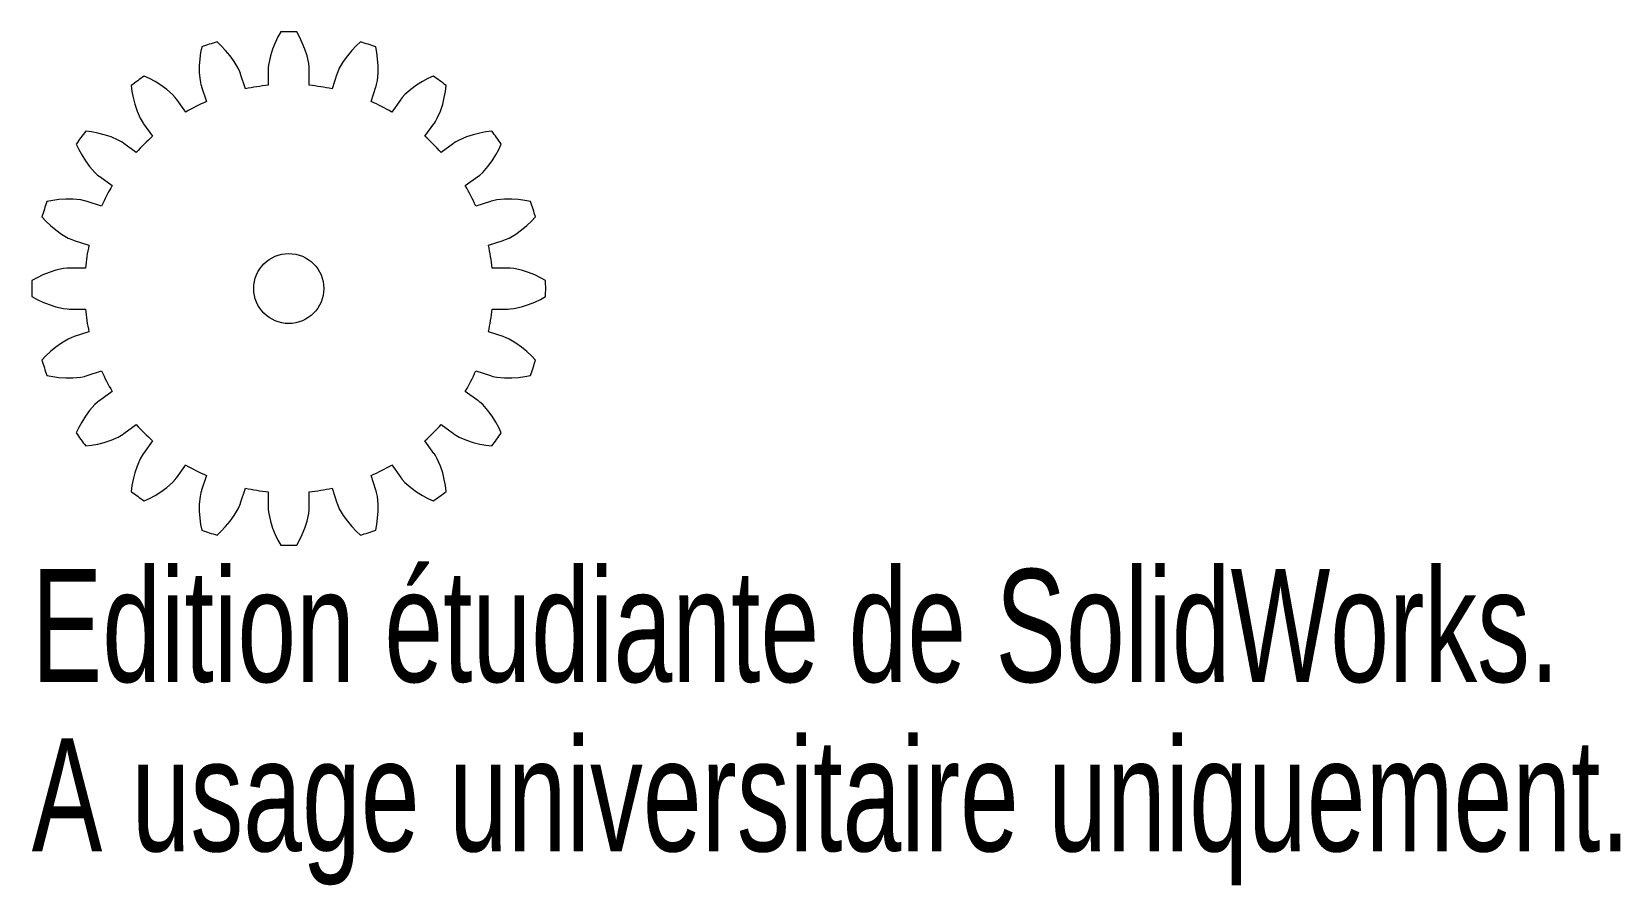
# Model space of a CAD drawing. Header units: millimetres. Extents: x -11 to 57, y -25.6 to 11.
import ezdxf

# ---------------------------------------------------------------- set-up
doc = ezdxf.new("R2010")
doc.units = ezdxf.units.MM
doc.styles.add('SLDTEXTSTYLE0', font='TXT', dxfattribs={"width": 0.7})

msp = doc.modelspace()

# ---------------------------------------------------------------- linework, layer by layer
at = {"color": 7, "linetype": 'Continuous', "lineweight": 15}
for p, q in [((-0.345, 10.995), (-0.465, 10.776)), ((0.465, 10.776), (0.345, 10.995)), ((-3.726, 10.35), (-3.772, 10.105)), ((-2.888, 10.392), (-3.069, 10.563)), ((-2.702, 10.196), (-2.888, 10.392)), ((-0.691, 10.26), (-0.785, 9.969)), ((-0.581, 10.532), (-0.691, 10.26)), ((-0.465, 10.776), (-0.581, 10.532)), ((0.581, 10.532), (0.465, 10.776)), ((0.691, 10.26), (0.581, 10.532)), ((0.785, 9.969), (0.691, 10.26)), ((2.888, 10.392), (2.702, 10.196)), ((3.069, 10.563), (2.888, 10.392)), ((3.772, 10.105), (3.726, 10.35)), ((-3.807, 9.837), (-3.828, 9.544)), ((-3.828, 9.544), (-3.828, 9.238)), ((-3.772, 10.105), (-3.807, 9.837)), ((-2.513, 9.971), (-2.702, 10.196)), ((-2.334, 9.724), (-2.513, 9.971)), ((-2.164, 9.435), (-2.334, 9.724)), ((-0.857, 9.642), (-0.876, 9.479)), ((-0.785, 9.969), (-0.857, 9.642)), ((0.857, 9.642), (0.785, 9.969)), ((0.876, 9.479), (0.857, 9.642)), ((2.334, 9.724), (2.164, 9.435)), ((2.513, 9.971), (2.334, 9.724)), ((2.702, 10.196), (2.513, 9.971)), ((3.807, 9.837), (3.772, 10.105)), ((3.828, 9.544), (3.807, 9.837)), ((3.828, 9.238), (3.828, 9.544)), ((-5.958, 8.991), (-6.183, 9.098)), ((-5.721, 8.862), (-5.958, 8.991)), ((-5.471, 8.707), (-5.721, 8.862)), ((-3.828, 9.238), (-3.795, 8.905)), ((-3.795, 8.905), (-3.763, 8.744)), ((-2.096, 9.286), (-2.164, 9.435)), ((-2.068, 9.211), (-2.096, 9.286)), ((-2.058, 9.178), (-2.068, 9.211)), ((-1.855, 8.551), (-2.058, 9.178)), ((-0.876, 9.479), (-0.879, 9.399)), ((-0.879, 9.399), (-0.879, 9.365)), ((-0.879, 9.365), (-0.878, 8.706)), ((0.879, 9.399), (0.876, 9.479)), ((0.878, 8.706), (0.879, 9.365)), ((0.879, 9.365), (0.879, 9.399)), ((2.058, 9.178), (1.855, 8.551)), ((2.068, 9.211), (2.058, 9.178)), ((2.096, 9.286), (2.068, 9.211)), ((2.164, 9.435), (2.096, 9.286)), ((3.763, 8.744), (3.795, 8.905)), ((3.795, 8.905), (3.828, 9.238)), ((5.721, 8.862), (5.471, 8.707)), ((5.958, 8.991), (5.721, 8.862)), ((6.183, 9.098), (5.958, 8.991)), ((-6.742, 8.692), (-6.71, 8.444)), ((-6.71, 8.444), (-6.661, 8.179)), ((-6.661, 8.179), (-6.59, 7.894)), ((-5.224, 8.527), (-5.471, 8.707)), ((-4.974, 8.305), (-5.224, 8.527)), ((-4.863, 8.184), (-4.974, 8.305)), ((-4.813, 8.121), (-4.863, 8.184)), ((-3.763, 8.744), (-3.741, 8.668)), ((-3.741, 8.668), (-3.73, 8.635)), ((-3.73, 8.635), (-3.526, 8.008)), ((3.526, 8.008), (3.73, 8.635)), ((3.73, 8.635), (3.741, 8.668)), ((3.741, 8.668), (3.763, 8.744)), ((4.863, 8.184), (4.813, 8.121)), ((4.974, 8.305), (4.863, 8.184)), ((5.224, 8.527), (4.974, 8.305)), ((5.471, 8.707), (5.224, 8.527)), ((6.59, 7.894), (6.661, 8.179)), ((6.661, 8.179), (6.71, 8.444)), ((6.71, 8.444), (6.742, 8.692)), ((-6.59, 7.894), (-6.495, 7.604)), ((-6.495, 7.604), (-6.361, 7.297)), ((-4.794, 8.093), (-4.813, 8.121)), ((-4.407, 7.559), (-4.794, 8.093)), ((4.794, 8.093), (4.407, 7.559)), ((4.813, 8.121), (4.794, 8.093)), ((6.361, 7.297), (6.495, 7.604)), ((6.495, 7.604), (6.59, 7.894)), ((-6.361, 7.297), (-6.281, 7.154)), ((-6.281, 7.154), (-6.236, 7.087)), ((-6.236, 7.087), (-6.215, 7.06)), ((-6.215, 7.06), (-5.828, 6.527)), ((5.828, 6.527), (6.215, 7.06)), ((6.215, 7.06), (6.236, 7.087)), ((6.236, 7.087), (6.281, 7.154)), ((6.281, 7.154), (6.361, 7.297)), ((-9.098, 6.183), (-8.991, 5.958)), ((-8.444, 6.71), (-8.692, 6.742)), ((-8.179, 6.661), (-8.444, 6.71)), ((-7.894, 6.59), (-8.179, 6.661)), ((-7.604, 6.495), (-7.894, 6.59)), ((-7.297, 6.361), (-7.604, 6.495)), ((-7.154, 6.281), (-7.297, 6.361)), ((-7.087, 6.236), (-7.154, 6.281)), ((-7.06, 6.215), (-7.087, 6.236)), ((-6.527, 5.828), (-7.06, 6.215)), ((7.06, 6.215), (6.527, 5.828)), ((7.087, 6.236), (7.06, 6.215)), ((7.154, 6.281), (7.087, 6.236)), ((7.297, 6.361), (7.154, 6.281)), ((7.604, 6.495), (7.297, 6.361)), ((7.894, 6.59), (7.604, 6.495)), ((8.179, 6.661), (7.894, 6.59)), ((8.444, 6.71), (8.179, 6.661)), ((8.692, 6.742), (8.444, 6.71)), ((8.991, 5.958), (9.098, 6.183)), ((-8.991, 5.958), (-8.862, 5.721)), ((-8.862, 5.721), (-8.707, 5.471)), ((-8.707, 5.471), (-8.527, 5.224)), ((8.527, 5.224), (8.707, 5.471)), ((8.707, 5.471), (8.862, 5.721)), ((8.862, 5.721), (8.991, 5.958)), ((-8.527, 5.224), (-8.305, 4.974)), ((-8.305, 4.974), (-8.184, 4.863)), ((-8.184, 4.863), (-8.121, 4.813)), ((-8.121, 4.813), (-8.093, 4.794)), ((-8.093, 4.794), (-7.559, 4.407)), ((7.559, 4.407), (8.093, 4.794)), ((8.093, 4.794), (8.121, 4.813)), ((8.121, 4.813), (8.184, 4.863)), ((8.184, 4.863), (8.305, 4.974)), ((8.305, 4.974), (8.527, 5.224)), ((-10.105, 3.772), (-10.35, 3.726)), ((-9.837, 3.807), (-10.105, 3.772)), ((-9.544, 3.828), (-9.837, 3.807)), ((-9.238, 3.828), (-9.544, 3.828)), ((-8.905, 3.795), (-9.238, 3.828)), ((-8.744, 3.763), (-8.905, 3.795)), ((-8.668, 3.741), (-8.744, 3.763)), ((-8.635, 3.73), (-8.668, 3.741)), ((-8.008, 3.526), (-8.635, 3.73)), ((8.635, 3.73), (8.008, 3.526)), ((8.668, 3.741), (8.635, 3.73)), ((8.744, 3.763), (8.668, 3.741)), ((8.905, 3.795), (8.744, 3.763)), ((9.238, 3.828), (8.905, 3.795)), ((9.544, 3.828), (9.238, 3.828)), ((9.837, 3.807), (9.544, 3.828)), ((10.105, 3.772), (9.837, 3.807)), ((10.35, 3.726), (10.105, 3.772)), ((-10.563, 3.069), (-10.392, 2.888)), ((-10.392, 2.888), (-10.196, 2.702)), ((10.196, 2.702), (10.392, 2.888)), ((10.392, 2.888), (10.563, 3.069)), ((-10.196, 2.702), (-9.971, 2.513)), ((-9.971, 2.513), (-9.724, 2.334)), ((-9.724, 2.334), (-9.435, 2.164)), ((-9.435, 2.164), (-9.286, 2.096)), ((-9.286, 2.096), (-9.211, 2.068)), ((-9.211, 2.068), (-9.178, 2.058)), ((-9.178, 2.058), (-8.551, 1.855)), ((8.551, 1.855), (9.178, 2.058)), ((9.178, 2.058), (9.211, 2.068)), ((9.211, 2.068), (9.286, 2.096)), ((9.286, 2.096), (9.435, 2.164)), ((9.435, 2.164), (9.724, 2.334)), ((9.724, 2.334), (9.971, 2.513)), ((9.971, 2.513), (10.196, 2.702)), ((-10.26, 0.691), (-10.532, 0.581)), ((-9.969, 0.785), (-10.26, 0.691)), ((-9.642, 0.857), (-9.969, 0.785)), ((-9.479, 0.876), (-9.642, 0.857)), ((-9.399, 0.879), (-9.479, 0.876)), ((-9.365, 0.879), (-9.399, 0.879)), ((-8.706, 0.878), (-9.365, 0.879)), ((9.365, 0.879), (8.706, 0.878)), ((9.399, 0.879), (9.365, 0.879)), ((9.479, 0.876), (9.399, 0.879)), ((9.642, 0.857), (9.479, 0.876)), ((9.969, 0.785), (9.642, 0.857)), ((10.26, 0.691), (9.969, 0.785)), ((10.532, 0.581), (10.26, 0.691)), ((-10.776, 0.465), (-10.995, 0.345)), ((-10.532, 0.581), (-10.776, 0.465)), ((10.776, 0.465), (10.532, 0.581)), ((10.995, 0.345), (10.776, 0.465)), ((-10.995, -0.345), (-10.776, -0.465)), ((-10.776, -0.465), (-10.532, -0.581)), ((-10.532, -0.581), (-10.26, -0.691)), ((10.26, -0.691), (10.532, -0.581)), ((10.532, -0.581), (10.776, -0.465)), ((10.776, -0.465), (10.995, -0.345)), ((-10.26, -0.691), (-9.969, -0.785)), ((-9.969, -0.785), (-9.642, -0.857)), ((-9.642, -0.857), (-9.479, -0.876)), ((-9.479, -0.876), (-9.399, -0.879)), ((-9.399, -0.879), (-9.365, -0.879)), ((-9.365, -0.879), (-8.706, -0.878)), ((8.706, -0.878), (9.365, -0.879)), ((9.365, -0.879), (9.399, -0.879)), ((9.399, -0.879), (9.479, -0.876)), ((9.479, -0.876), (9.642, -0.857)), ((9.642, -0.857), (9.969, -0.785)), ((9.969, -0.785), (10.26, -0.691)), ((-8.551, -1.855), (-9.178, -2.058)), ((9.178, -2.058), (8.551, -1.855)), ((-10.196, -2.702), (-10.392, -2.888)), ((-9.971, -2.513), (-10.196, -2.702)), ((-9.724, -2.334), (-9.971, -2.513)), ((-9.435, -2.164), (-9.724, -2.334)), ((-9.286, -2.096), (-9.435, -2.164)), ((-9.211, -2.068), (-9.286, -2.096)), ((-9.178, -2.058), (-9.211, -2.068)), ((9.211, -2.068), (9.178, -2.058)), ((9.286, -2.096), (9.211, -2.068)), ((9.435, -2.164), (9.286, -2.096)), ((9.724, -2.334), (9.435, -2.164)), ((9.971, -2.513), (9.724, -2.334)), ((10.196, -2.702), (9.971, -2.513)), ((10.392, -2.888), (10.196, -2.702)), ((-10.392, -2.888), (-10.563, -3.069)), ((10.563, -3.069), (10.392, -2.888)), ((-10.35, -3.726), (-10.105, -3.772)), ((-10.105, -3.772), (-9.837, -3.807)), ((-9.837, -3.807), (-9.544, -3.828)), ((-9.544, -3.828), (-9.238, -3.828)), ((-9.238, -3.828), (-8.905, -3.795)), ((-8.905, -3.795), (-8.744, -3.763)), ((-8.744, -3.763), (-8.668, -3.741)), ((-8.668, -3.741), (-8.635, -3.73)), ((-8.635, -3.73), (-8.008, -3.526)), ((8.008, -3.526), (8.635, -3.73)), ((8.635, -3.73), (8.668, -3.741)), ((8.668, -3.741), (8.744, -3.763)), ((8.744, -3.763), (8.905, -3.795)), ((8.905, -3.795), (9.238, -3.828)), ((9.238, -3.828), (9.544, -3.828)), ((9.544, -3.828), (9.837, -3.807)), ((9.837, -3.807), (10.105, -3.772)), ((10.105, -3.772), (10.35, -3.726)), ((-7.559, -4.407), (-8.093, -4.794)), ((8.093, -4.794), (7.559, -4.407)), ((-8.527, -5.224), (-8.707, -5.471)), ((-8.305, -4.974), (-8.527, -5.224)), ((-8.184, -4.863), (-8.305, -4.974)), ((-8.121, -4.813), (-8.184, -4.863)), ((-8.093, -4.794), (-8.121, -4.813)), ((8.121, -4.813), (8.093, -4.794)), ((8.184, -4.863), (8.121, -4.813)), ((8.305, -4.974), (8.184, -4.863)), ((8.527, -5.224), (8.305, -4.974)), ((8.707, -5.471), (8.527, -5.224)), ((-8.991, -5.958), (-9.098, -6.183)), ((-8.862, -5.721), (-8.991, -5.958)), ((-8.707, -5.471), (-8.862, -5.721)), ((-7.06, -6.215), (-6.527, -5.828)), ((6.527, -5.828), (7.06, -6.215)), ((8.862, -5.721), (8.707, -5.471)), ((8.991, -5.958), (8.862, -5.721)), ((9.098, -6.183), (8.991, -5.958)), ((-8.692, -6.742), (-8.444, -6.71)), ((-8.444, -6.71), (-8.179, -6.661)), ((-8.179, -6.661), (-7.894, -6.59)), ((-7.894, -6.59), (-7.604, -6.495)), ((-7.604, -6.495), (-7.297, -6.361)), ((-7.297, -6.361), (-7.154, -6.281)), ((-7.154, -6.281), (-7.087, -6.236)), ((-7.087, -6.236), (-7.06, -6.215)), ((-5.828, -6.527), (-6.215, -7.06)), ((6.215, -7.06), (5.828, -6.527)), ((7.06, -6.215), (7.087, -6.236)), ((7.087, -6.236), (7.154, -6.281)), ((7.154, -6.281), (7.297, -6.361)), ((7.297, -6.361), (7.604, -6.495)), ((7.604, -6.495), (7.894, -6.59)), ((7.894, -6.59), (8.179, -6.661)), ((8.179, -6.661), (8.444, -6.71)), ((8.444, -6.71), (8.692, -6.742)), ((-6.361, -7.297), (-6.495, -7.604)), ((-6.281, -7.154), (-6.361, -7.297)), ((-6.236, -7.087), (-6.281, -7.154)), ((-6.215, -7.06), (-6.236, -7.087)), ((6.236, -7.087), (6.215, -7.06)), ((6.281, -7.154), (6.236, -7.087)), ((6.361, -7.297), (6.281, -7.154)), ((6.495, -7.604), (6.361, -7.297)), ((-6.59, -7.894), (-6.661, -8.179)), ((-6.495, -7.604), (-6.59, -7.894)), ((-4.863, -8.184), (-4.813, -8.121)), ((-4.813, -8.121), (-4.794, -8.093)), ((-4.794, -8.093), (-4.407, -7.559)), ((-3.526, -8.008), (-3.73, -8.635)), ((3.73, -8.635), (3.526, -8.008)), ((4.407, -7.559), (4.794, -8.093)), ((4.794, -8.093), (4.813, -8.121)), ((4.813, -8.121), (4.863, -8.184)), ((6.59, -7.894), (6.495, -7.604)), ((6.661, -8.179), (6.59, -7.894)), ((-6.71, -8.444), (-6.742, -8.692)), ((-6.661, -8.179), (-6.71, -8.444)), ((-5.721, -8.862), (-5.471, -8.707)), ((-5.471, -8.707), (-5.224, -8.527)), ((-5.224, -8.527), (-4.974, -8.305)), ((-4.974, -8.305), (-4.863, -8.184)), ((-3.763, -8.744), (-3.795, -8.905)), ((-3.741, -8.668), (-3.763, -8.744)), ((-3.73, -8.635), (-3.741, -8.668)), ((-2.058, -9.178), (-1.855, -8.551)), ((-0.878, -8.706), (-0.879, -9.365)), ((0.879, -9.365), (0.878, -8.706)), ((1.855, -8.551), (2.058, -9.178)), ((3.741, -8.668), (3.73, -8.635)), ((3.763, -8.744), (3.741, -8.668)), ((3.795, -8.905), (3.763, -8.744)), ((4.863, -8.184), (4.974, -8.305)), ((4.974, -8.305), (5.224, -8.527)), ((5.224, -8.527), (5.471, -8.707)), ((5.471, -8.707), (5.721, -8.862)), ((6.71, -8.444), (6.661, -8.179)), ((6.742, -8.692), (6.71, -8.444)), ((-6.183, -9.098), (-5.958, -8.991)), ((-5.958, -8.991), (-5.721, -8.862)), ((-3.795, -8.905), (-3.828, -9.238)), ((-3.828, -9.238), (-3.828, -9.544)), ((-2.334, -9.724), (-2.164, -9.435)), ((-2.164, -9.435), (-2.096, -9.286)), ((-2.096, -9.286), (-2.068, -9.211)), ((-2.068, -9.211), (-2.058, -9.178)), ((-0.879, -9.365), (-0.879, -9.399)), ((-0.879, -9.399), (-0.876, -9.479)), ((-0.876, -9.479), (-0.857, -9.642)), ((0.857, -9.642), (0.876, -9.479)), ((0.876, -9.479), (0.879, -9.399)), ((0.879, -9.399), (0.879, -9.365)), ((2.058, -9.178), (2.068, -9.211)), ((2.068, -9.211), (2.096, -9.286)), ((2.096, -9.286), (2.164, -9.435)), ((2.164, -9.435), (2.334, -9.724)), ((3.828, -9.238), (3.795, -8.905)), ((3.828, -9.544), (3.828, -9.238)), ((5.721, -8.862), (5.958, -8.991)), ((5.958, -8.991), (6.183, -9.098)), ((-3.828, -9.544), (-3.807, -9.837)), ((-3.807, -9.837), (-3.772, -10.105)), ((-3.772, -10.105), (-3.726, -10.35)), ((-2.888, -10.392), (-2.702, -10.196)), ((-2.702, -10.196), (-2.513, -9.971)), ((-2.513, -9.971), (-2.334, -9.724)), ((-0.857, -9.642), (-0.785, -9.969)), ((-0.785, -9.969), (-0.691, -10.26)), ((0.691, -10.26), (0.785, -9.969)), ((0.785, -9.969), (0.857, -9.642)), ((2.334, -9.724), (2.513, -9.971)), ((2.513, -9.971), (2.702, -10.196)), ((2.702, -10.196), (2.888, -10.392)), ((3.726, -10.35), (3.772, -10.105)), ((3.772, -10.105), (3.807, -9.837)), ((3.807, -9.837), (3.828, -9.544)), ((-3.069, -10.563), (-2.888, -10.392)), ((-0.691, -10.26), (-0.581, -10.532)), ((-0.581, -10.532), (-0.465, -10.776)), ((-0.465, -10.776), (-0.345, -10.995)), ((0.345, -10.995), (0.465, -10.776)), ((0.465, -10.776), (0.581, -10.532)), ((0.581, -10.532), (0.691, -10.26)), ((2.888, -10.392), (3.069, -10.563))]:
    msp.add_line(p, q, dxfattribs=at)
msp.add_circle((0, 0), 1.5, dxfattribs=at)
for radius, start, end in [(11, 88.20047, 91.79953), (11, 106.20047, 109.79953), (11, 70.20047, 73.79953), (11, 124.20047, 127.79953), (11, 52.20047, 55.79953), (8.75, 95.76091, 102.23909), (8.75, 77.76091, 84.23909), (8.75, 113.76091, 120.23909), (8.75, 59.76091, 66.23909), (11, 142.20047, 145.79953), (8.75, 131.76091, 138.23909), (8.75, 41.76091, 48.23909), (11, 34.20047, 37.79953), (8.75, 149.76091, 156.23909), (8.75, 23.76091, 30.23909), (11, 160.20047, 163.79953), (11, 16.20047, 19.79953), (8.75, 167.76091, 174.23909), (8.75, 5.76091, 12.23909), (11, 178.20047, 181.79953), (11, 358.20047, 1.79953), (8.75, 185.76091, 192.23909), (8.75, 347.76091, 354.23909), (11, 196.20047, 199.79953), (11, 340.20047, 343.79953), (8.75, 203.76091, 210.23909), (8.75, 329.76091, 336.23909), (8.75, 221.76091, 228.23909), (8.75, 311.76091, 318.23909), (11, 214.20047, 217.79953), (11, 322.20047, 325.79953), (8.75, 239.76091, 246.23909), (8.75, 293.76091, 300.23909), (11, 232.20047, 235.79953), (8.75, 257.76091, 264.23909), (8.75, 275.76091, 282.23909), (11, 304.20047, 307.79953), (11, 250.20047, 253.79953), (11, 286.20047, 289.79953), (11, 268.20047, 271.79953)]:
    msp.add_arc((0, 0), radius, start, end, dxfattribs=at)

# ---------------------------------------------------------------- texts
at = {"color": 7, "linetype": 'Continuous', "char_height": 4.83362, "attachment_point": 1, "style": 'SLDTEXTSTYLE0'}
for s, insert in [('Edition étudiante de SolidWorks.', (-11, -12.02)), ('A usage universitaire uniquement.', (-11, -19.27))]:
    msp.add_mtext(s, dxfattribs=dict(at, insert=insert))

doc.saveas('drawing.dxf')
